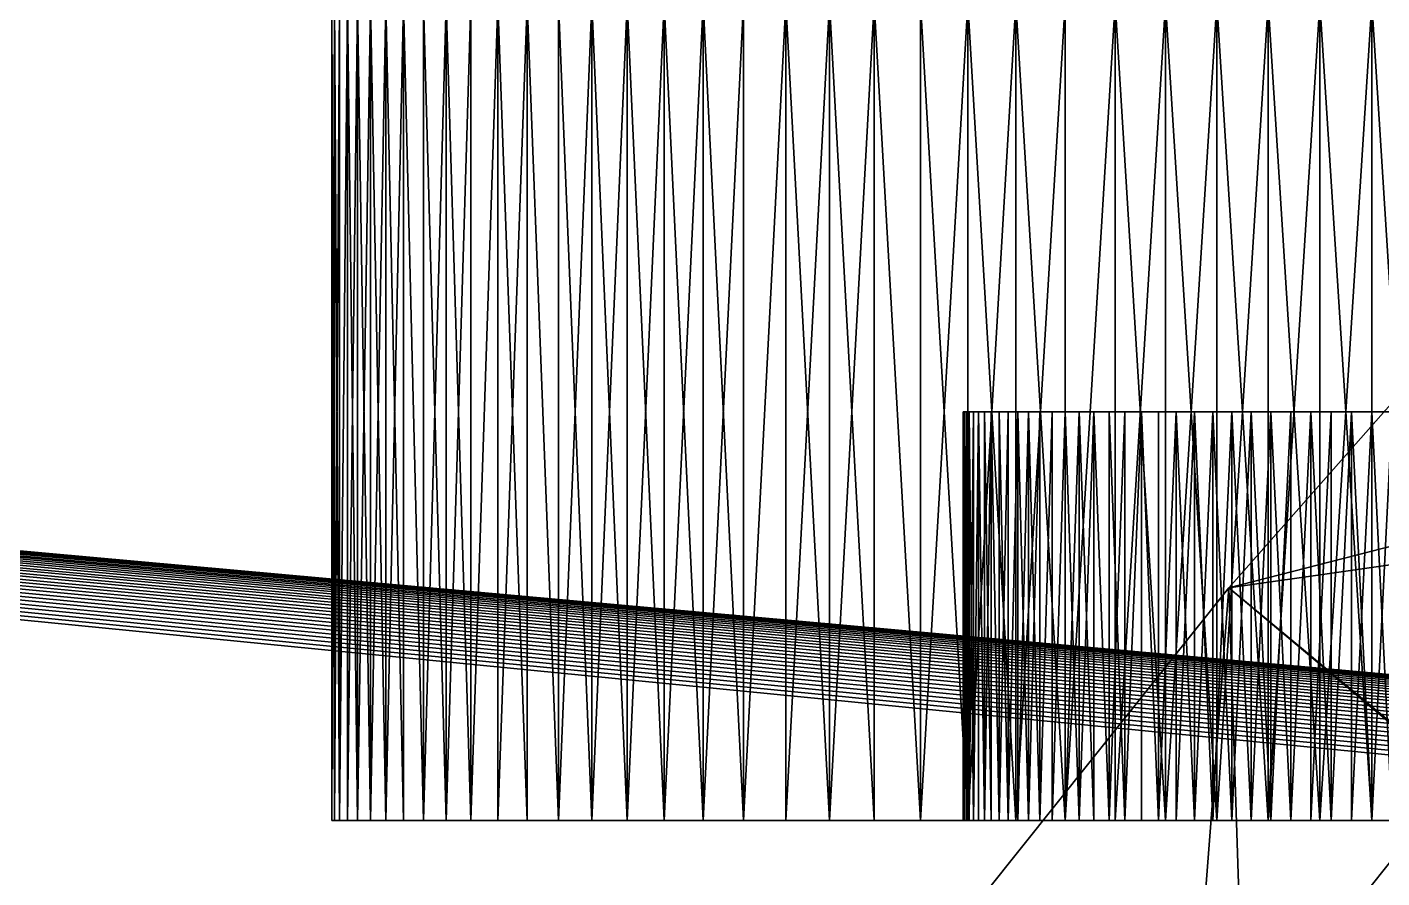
# Model space of a CAD drawing. Header units: millimetres. Extents: x 0 to 520, y -2 to 382.
# Drawn here: x 42.38 to 46.027, y 356.646 to 358.936 of the extents above; entities that cross this region are included whole.
import ezdxf

# ---------------------------------------------------------------- set-up
doc = ezdxf.new("R2010")
doc.units = ezdxf.units.MM

msp = doc.modelspace()

# ---------------------------------------------------------------- linework, layer by layer
at = {"layer": 'BRASS', "color": 52}
for points in [[(509.2, 369.2, 103), (10.8, 369.2, 103), (10.8, 10.8, 103)], [(509.2, 369.2, 103), (10.8, 10.8, 103), (509.2, 10.8, 103)], [(20.5, 359.5, 86), (183.401, 343.4071, 86), (38.3153, 310.9963, 86)], [(20.5, 359.5, 86), (183.4233, 343.4863, 86), (183.401, 343.4071, 86)], [(20.5, 359.5, 86), (183.4495, 343.5643, 86), (183.4233, 343.4863, 86)], [(20.5, 359.5, 86), (183.4796, 343.6409, 86), (183.4495, 343.5643, 86)], [(20.5, 359.5, 86), (183.5134, 343.7159, 86), (183.4796, 343.6409, 86)], [(20.5, 359.5, 86), (183.5509, 343.7891, 86), (183.5134, 343.7159, 86)], [(20.5, 359.5, 86), (183.5921, 343.8604, 86), (183.5509, 343.7891, 86)], [(20.5, 359.5, 86), (183.6367, 343.9295, 86), (183.5921, 343.8604, 86)], [(20.5, 359.5, 86), (183.6847, 343.9963, 86), (183.6367, 343.9295, 86)], [(20.5, 359.5, 86), (183.736, 344.0606, 86), (183.6847, 343.9963, 86)], [(20.5, 359.5, 86), (183.7905, 344.1223, 86), (183.736, 344.0606, 86)], [(20.5, 359.5, 86), (183.8479, 344.1812, 86), (183.7905, 344.1223, 86)], [(20.5, 359.5, 86), (183.9082, 344.2371, 86), (183.8479, 344.1812, 86)], [(20.5, 359.5, 86), (183.9712, 344.29, 86), (183.9082, 344.2371, 86)], [(20.5, 359.5, 86), (184.0368, 344.3397, 86), (183.9712, 344.29, 86)], [(20.5, 359.5, 86), (184.1048, 344.386, 86), (184.0368, 344.3397, 86)], [(20.5, 359.5, 86), (184.175, 344.4289, 86), (184.1048, 344.386, 86)], [(20.5, 359.5, 86), (184.2473, 344.4683, 86), (184.175, 344.4289, 86)], [(20.5, 359.5, 86), (184.3214, 344.504, 86), (184.2473, 344.4683, 86)], [(20.5, 359.5, 86), (184.3972, 344.5359, 86), (184.3214, 344.504, 86)], [(20.5, 359.5, 86), (184.4745, 344.5641, 86), (184.3972, 344.5359, 86)], [(20.5, 359.5, 86), (184.5531, 344.5883, 86), (184.4745, 344.5641, 86)], [(20.5, 359.5, 86), (184.6328, 344.6086, 86), (184.5531, 344.5883, 86)], [(20.5, 359.5, 86), (499.5, 359.5, 86), (184.9589, 344.6495, 86)], [(20.5, 359.5, 86), (184.9589, 344.6495, 86), (184.8767, 344.6454, 86)], [(20.5, 359.5, 86), (184.8767, 344.6454, 86), (184.7948, 344.6372, 86)], [(20.5, 359.5, 86), (184.7948, 344.6372, 86), (184.7135, 344.6249, 86)], [(20.5, 359.5, 86), (184.7135, 344.6249, 86), (184.6328, 344.6086, 86)], [(45.6149, 357.4269), (46.4068, 358.3241), (46.4068, 358.3241, -3)], [(45.6149, 357.4269), (46.4068, 358.3241, -3), (45.6149, 357.4269, -3)], [(46.4068, 358.3241, -3), (46.9932, 357.78, -3), (45.6149, 357.4269, -3)], [(62.3873, 343.4964), (46.4068, 358.3241), (45.6149, 357.4269)], [(46.9932, 357.78, -4), (46.4068, 358.3241, -4), (45.6149, 357.4269, -4)], [(45.6149, 357.4269, -4), (46.4068, 358.3241, -4), (46.4068, 358.3241, -12)], [(45.6149, 357.4269, -4), (46.4068, 358.3241, -12), (45.6149, 357.4269, -12)], [(47.1398, 357.644, -13), (45.6149, 357.4269, -12), (46.4068, 358.3241, -12)], [(45.6149, 357.4269, -3), (46.9932, 357.78, -3), (46.2278, 356.9127, -3)], [(46.9932, 357.78, -4), (45.6149, 357.4269, -4), (46.2278, 356.9127, -4)], [(45.666, 355.8875, -13), (45.6149, 357.4269, -12), (47.1398, 357.644, -13)], [(45.666, 355.8875, -13), (47.1398, 357.644, -13), (47.147, 356.1413, -14)], [(44.8688, 356.4913), (45.6149, 357.4269), (45.6149, 357.4269, -3)], [(44.8688, 356.4913), (45.6149, 357.4269, -3), (44.8688, 356.4913, -3)], [(44.8688, 356.4913, -3), (45.6149, 357.4269, -3), (45.5065, 356.0083, -3)], [(62.3147, 343.4141), (45.6149, 357.4269), (44.8688, 356.4913)], [(45.6149, 357.4269, -4), (44.8688, 356.4913, -4), (45.5065, 356.0083, -4)], [(45.6149, 357.4269, -4), (45.6149, 357.4269, -12), (44.8688, 356.4913, -12)], [(44.8688, 356.4913, -4), (45.6149, 357.4269, -4), (44.8688, 356.4913, -12)], [(45.666, 355.8875, -13), (44.8688, 356.4913, -12), (45.6149, 357.4269, -12)], [(45.6149, 357.4269, -3), (46.2278, 356.9127, -3), (45.5065, 356.0083, -3)], [(46.2278, 356.9127, -4), (45.6149, 357.4269, -4), (45.5065, 356.0083, -4)], [(62.3873, 343.4964), (45.6149, 357.4269), (62.3147, 343.4141)], [(45.5065, 356.0083, -3), (46.2278, 356.9127, -3), (46.2278, 356.9127, -4)], [(45.5065, 356.0083, -3), (46.2278, 356.9127, -4), (45.5065, 356.0083, -4)]]:
    msp.add_3dface(points, dxfattribs=at)
at = {"layer": 'STEEL', "color": 8}
for points in [[(43.2009, 356.8, 45.0698), (43.2078, 359, 45.2092), (43.2009, 359, 45.0698)], [(43.2009, 356.8, 45.0698), (43.2078, 356.8, 45.2092), (43.2078, 359, 45.2092)], [(43.2009, 356.8, 44.9302), (43.2009, 359, 45.0698), (43.2009, 359, 44.9302)], [(43.2009, 356.8, 44.9302), (43.2009, 356.8, 45.0698), (43.2009, 359, 45.0698)], [(43.2078, 356.8, 44.7908), (43.2009, 359, 44.9302), (43.2078, 359, 44.7908)], [(43.2078, 356.8, 44.7908), (43.2009, 356.8, 44.9302), (43.2009, 359, 44.9302)], [(43.2078, 356.8, 45.2092), (43.2217, 359, 45.3482), (43.2078, 359, 45.2092)], [(43.2078, 356.8, 45.2092), (43.2217, 356.8, 45.3482), (43.2217, 359, 45.3482)], [(43.2217, 356.8, 44.6518), (43.2078, 359, 44.7908), (43.2217, 359, 44.6518)], [(43.2217, 356.8, 44.6518), (43.2078, 356.8, 44.7908), (43.2078, 359, 44.7908)], [(43.2217, 356.8, 45.3482), (43.2425, 359, 45.4862), (43.2217, 359, 45.3482)], [(43.2217, 356.8, 45.3482), (43.2425, 356.8, 45.4862), (43.2425, 359, 45.4862)], [(43.2217, 356.8, 44.6518), (43.2217, 359, 44.6518), (43.2425, 359, 44.5138)], [(43.2425, 356.8, 44.5138), (43.2217, 356.8, 44.6518), (43.2425, 359, 44.5138)], [(43.2425, 356.8, 45.4862), (43.2702, 359, 45.6231), (43.2425, 359, 45.4862)], [(43.2425, 356.8, 45.4862), (43.2702, 356.8, 45.6231), (43.2702, 359, 45.6231)], [(43.2702, 356.8, 44.3769), (43.2425, 356.8, 44.5138), (43.2425, 359, 44.5138)], [(43.2702, 356.8, 44.3769), (43.2425, 359, 44.5138), (43.2702, 359, 44.3769)], [(43.3047, 356.8, 45.7584), (43.3047, 359, 45.7584), (43.2702, 359, 45.6231)], [(43.2702, 356.8, 45.6231), (43.3047, 356.8, 45.7584), (43.2702, 359, 45.6231)], [(43.2702, 356.8, 44.3769), (43.2702, 359, 44.3769), (43.3047, 359, 44.2416)], [(43.3047, 356.8, 44.2416), (43.2702, 356.8, 44.3769), (43.3047, 359, 44.2416)], [(43.3047, 356.8, 45.7584), (43.3458, 359, 45.8918), (43.3047, 359, 45.7584)], [(43.3047, 356.8, 45.7584), (43.3458, 356.8, 45.8918), (43.3458, 359, 45.8918)], [(43.3458, 356.8, 44.1082), (43.3047, 359, 44.2416), (43.3458, 359, 44.1082)], [(43.3458, 356.8, 44.1082), (43.3047, 356.8, 44.2416), (43.3047, 359, 44.2416)], [(43.3458, 356.8, 45.8918), (43.3936, 359, 46.023), (43.3458, 359, 45.8918)], [(43.3458, 356.8, 45.8918), (43.3936, 356.8, 46.023), (43.3936, 359, 46.023)], [(43.3936, 356.8, 43.977), (43.3458, 356.8, 44.1082), (43.3458, 359, 44.1082)], [(43.3936, 356.8, 43.977), (43.3458, 359, 44.1082), (43.3936, 359, 43.977)], [(43.4478, 356.8, 46.1516), (43.4478, 359, 46.1516), (43.3936, 359, 46.023)], [(43.3936, 356.8, 46.023), (43.4478, 356.8, 46.1516), (43.3936, 359, 46.023)], [(43.4478, 356.8, 43.8484), (43.3936, 356.8, 43.977), (43.3936, 359, 43.977)], [(43.4478, 356.8, 43.8484), (43.3936, 359, 43.977), (43.4478, 359, 43.8484)], [(43.4478, 356.8, 46.1516), (43.5084, 359, 46.2774), (43.4478, 359, 46.1516)], [(43.4478, 356.8, 46.1516), (43.5084, 356.8, 46.2774), (43.5084, 359, 46.2774)], [(43.5084, 356.8, 43.7226), (43.4478, 356.8, 43.8484), (43.4478, 359, 43.8484)], [(43.5084, 356.8, 43.7226), (43.4478, 359, 43.8484), (43.5084, 359, 43.7226)], [(43.5084, 356.8, 46.2774), (43.5751, 356.8, 46.4), (43.5751, 359, 46.4)], [(43.5084, 356.8, 46.2774), (43.5751, 359, 46.4), (43.5084, 359, 46.2774)], [(43.5751, 356.8, 43.6), (43.5084, 356.8, 43.7226), (43.5084, 359, 43.7226)], [(43.5751, 356.8, 43.6), (43.5084, 359, 43.7226), (43.5751, 359, 43.6)], [(43.5751, 356.8, 46.4), (43.6479, 356.8, 46.5191), (43.6479, 359, 46.5191)], [(43.5751, 356.8, 46.4), (43.6479, 359, 46.5191), (43.5751, 359, 46.4)], [(43.5751, 356.8, 43.6), (43.5751, 359, 43.6), (43.6479, 359, 43.4809)], [(43.6479, 356.8, 43.4809), (43.5751, 356.8, 43.6), (43.6479, 359, 43.4809)], [(43.6479, 356.8, 46.5191), (43.7266, 356.8, 46.6345), (43.7266, 359, 46.6345)], [(43.6479, 356.8, 46.5191), (43.7266, 359, 46.6345), (43.6479, 359, 46.5191)], [(43.7266, 356.8, 43.3655), (43.6479, 356.8, 43.4809), (43.6479, 359, 43.4809)], [(43.7266, 356.8, 43.3655), (43.6479, 359, 43.4809), (43.7266, 359, 43.3655)], [(43.8109, 356.8, 46.7458), (43.8109, 359, 46.7458), (43.7266, 359, 46.6345)], [(43.7266, 356.8, 46.6345), (43.8109, 356.8, 46.7458), (43.7266, 359, 46.6345)], [(43.8109, 356.8, 43.2542), (43.7266, 356.8, 43.3655), (43.7266, 359, 43.3655)], [(43.8109, 356.8, 43.2542), (43.7266, 359, 43.3655), (43.8109, 359, 43.2542)], [(43.8109, 356.8, 46.7458), (43.9006, 356.8, 46.8527), (43.9006, 359, 46.8527)], [(43.8109, 356.8, 46.7458), (43.9006, 359, 46.8527), (43.8109, 359, 46.7458)], [(43.9006, 356.8, 43.1473), (43.8109, 356.8, 43.2542), (43.8109, 359, 43.2542)], [(43.9006, 356.8, 43.1473), (43.8109, 359, 43.2542), (43.9006, 359, 43.1473)], [(43.9006, 356.8, 46.8527), (43.9956, 356.8, 46.9551), (43.9956, 359, 46.9551)], [(43.9006, 356.8, 46.8527), (43.9956, 359, 46.9551), (43.9006, 359, 46.8527)], [(43.9956, 356.8, 43.0449), (43.9006, 356.8, 43.1473), (43.9006, 359, 43.1473)], [(43.9956, 356.8, 43.0449), (43.9006, 359, 43.1473), (43.9956, 359, 43.0449)], [(43.9956, 356.8, 46.9551), (44.0955, 356.8, 47.0525), (44.0955, 359, 47.0525)], [(43.9956, 356.8, 46.9551), (44.0955, 359, 47.0525), (43.9956, 359, 46.9551)], [(44.0955, 356.8, 42.9475), (43.9956, 356.8, 43.0449), (43.9956, 359, 43.0449)], [(44.0955, 356.8, 42.9475), (43.9956, 359, 43.0449), (44.0955, 359, 42.9475)], [(44.2002, 356.8, 47.1449), (44.2002, 359, 47.1449), (44.0955, 359, 47.0525)], [(44.0955, 356.8, 47.0525), (44.2002, 356.8, 47.1449), (44.0955, 359, 47.0525)], [(44.0955, 356.8, 42.9475), (44.0955, 359, 42.9475), (44.2002, 359, 42.8551)], [(44.2002, 356.8, 42.8551), (44.0955, 356.8, 42.9475), (44.2002, 359, 42.8551)], [(44.2002, 356.8, 47.1449), (44.3093, 356.8, 47.232), (44.3093, 359, 47.232)], [(44.2002, 356.8, 47.1449), (44.3093, 359, 47.232), (44.2002, 359, 47.1449)], [(44.3093, 356.8, 42.768), (44.2002, 356.8, 42.8551), (44.2002, 359, 42.8551)], [(44.3093, 356.8, 42.768), (44.2002, 359, 42.8551), (44.3093, 359, 42.768)], [(44.3093, 356.8, 47.232), (44.4227, 356.8, 47.3135), (44.4227, 359, 47.3135)], [(44.3093, 356.8, 47.232), (44.4227, 359, 47.3135), (44.3093, 359, 47.232)], [(44.3093, 356.8, 42.768), (44.3093, 359, 42.768), (44.4227, 359, 42.6865)], [(44.4227, 356.8, 42.6865), (44.3093, 356.8, 42.768), (44.4227, 359, 42.6865)], [(44.4227, 356.8, 47.3135), (44.54, 356.8, 47.3892), (44.54, 359, 47.3892)], [(44.4227, 356.8, 47.3135), (44.54, 359, 47.3892), (44.4227, 359, 47.3135)], [(44.54, 356.8, 42.6108), (44.4227, 356.8, 42.6865), (44.4227, 359, 42.6865)], [(44.54, 356.8, 42.6108), (44.4227, 359, 42.6865), (44.54, 359, 42.6108)], [(44.54, 356.8, 47.3892), (44.6609, 356.8, 47.459), (44.6609, 359, 47.459)], [(44.54, 356.8, 47.3892), (44.6609, 359, 47.459), (44.54, 359, 47.3892)], [(44.6609, 356.8, 42.541), (44.54, 356.8, 42.6108), (44.54, 359, 42.6108)], [(44.6609, 356.8, 42.541), (44.54, 359, 42.6108), (44.6609, 359, 42.541)], [(44.7851, 356.8, 47.5227), (44.7851, 359, 47.5227), (44.6609, 359, 47.459)], [(44.6609, 356.8, 47.459), (44.7851, 356.8, 47.5227), (44.6609, 359, 47.459)], [(44.7851, 356.8, 42.4773), (44.6609, 356.8, 42.541), (44.6609, 359, 42.541)], [(44.7851, 356.8, 42.4773), (44.6609, 359, 42.541), (44.7851, 359, 42.4773)], [(44.7851, 356.8, 47.5227), (44.9124, 359, 47.5801), (44.7851, 359, 47.5227)], [(44.7851, 356.8, 47.5227), (44.9124, 356.8, 47.5801), (44.9124, 359, 47.5801)], [(44.9124, 356.8, 42.4199), (44.7851, 356.8, 42.4773), (44.7851, 359, 42.4773)], [(44.9124, 356.8, 42.4199), (44.7851, 359, 42.4773), (44.9124, 359, 42.4199)], [(44.9124, 356.8, 47.5801), (45.0423, 359, 47.6311), (44.9124, 359, 47.5801)], [(44.9124, 356.8, 47.5801), (45.0423, 356.8, 47.6311), (45.0423, 359, 47.6311)], [(45.0423, 356.8, 42.3689), (44.9124, 356.8, 42.4199), (44.9124, 359, 42.4199)], [(45.0423, 356.8, 42.3689), (44.9124, 359, 42.4199), (45.0423, 359, 42.3689)], [(45.0423, 356.8, 47.6311), (45.1747, 359, 47.6756), (45.0423, 359, 47.6311)], [(45.0423, 356.8, 47.6311), (45.1747, 356.8, 47.6756), (45.1747, 359, 47.6756)], [(45.1747, 356.8, 42.3244), (45.0423, 356.8, 42.3689), (45.0423, 359, 42.3689)], [(45.1747, 356.8, 42.3244), (45.0423, 359, 42.3689), (45.1747, 359, 42.3244)], [(45.1747, 356.8, 47.6756), (45.3091, 359, 47.7134), (45.1747, 359, 47.6756)], [(45.1747, 356.8, 47.6756), (45.3091, 356.8, 47.7134), (45.3091, 359, 47.7134)], [(45.1747, 356.8, 42.3244), (45.1747, 359, 42.3244), (45.3091, 359, 42.2866)], [(45.3091, 356.8, 42.2866), (45.1747, 356.8, 42.3244), (45.3091, 359, 42.2866)], [(45.3091, 356.8, 47.7134), (45.4452, 359, 47.7445), (45.3091, 359, 47.7134)], [(45.3091, 356.8, 47.7134), (45.4452, 356.8, 47.7445), (45.4452, 359, 47.7445)], [(45.4452, 356.8, 42.2555), (45.3091, 359, 42.2866), (45.4452, 359, 42.2555)], [(45.4452, 356.8, 42.2555), (45.3091, 356.8, 42.2866), (45.3091, 359, 42.2866)], [(45.4452, 356.8, 47.7445), (45.5827, 359, 47.7687), (45.4452, 359, 47.7445)], [(45.4452, 356.8, 47.7445), (45.5827, 356.8, 47.7687), (45.5827, 359, 47.7687)], [(45.5827, 356.8, 42.2313), (45.4452, 359, 42.2555), (45.5827, 359, 42.2313)], [(45.5827, 356.8, 42.2313), (45.4452, 356.8, 42.2555), (45.4452, 359, 42.2555)], [(45.5827, 356.8, 47.7687), (45.7212, 359, 47.7861), (45.5827, 359, 47.7687)], [(45.5827, 356.8, 47.7687), (45.7212, 356.8, 47.7861), (45.7212, 359, 47.7861)], [(45.7212, 356.8, 42.2139), (45.5827, 359, 42.2313), (45.7212, 359, 42.2139)], [(45.7212, 356.8, 42.2139), (45.5827, 356.8, 42.2313), (45.5827, 359, 42.2313)], [(45.7212, 356.8, 47.7861), (45.8604, 359, 47.7965), (45.7212, 359, 47.7861)], [(45.7212, 356.8, 47.7861), (45.8604, 356.8, 47.7965), (45.8604, 359, 47.7965)], [(45.8604, 356.8, 42.2035), (45.7212, 356.8, 42.2139), (45.7212, 359, 42.2139)], [(45.8604, 356.8, 42.2035), (45.7212, 359, 42.2139), (45.8604, 359, 42.2035)], [(45.8604, 356.8, 47.7965), (46, 356.8, 47.8), (46, 359, 47.8)], [(45.8604, 356.8, 47.7965), (46, 359, 47.8), (45.8604, 359, 47.7965)], [(46, 356.8, 42.2), (45.8604, 356.8, 42.2035), (45.8604, 359, 42.2035)], [(46, 356.8, 42.2), (45.8604, 359, 42.2035), (46, 359, 42.2)], [(46.1396, 356.8, 42.2035), (46, 356.8, 42.2), (46, 359, 42.2)], [(46.1396, 356.8, 42.2035), (46, 359, 42.2), (46.1396, 359, 42.2035)], [(46.1396, 356.8, 47.7965), (46.1396, 359, 47.7965), (46, 359, 47.8)], [(46, 356.8, 47.8), (46.1396, 356.8, 47.7965), (46, 359, 47.8)], [(44.9031, 357.9, 45.0822), (44.9003, 356.8, 45.0274), (44.9003, 357.9, 45.0274)], [(44.9031, 356.8, 45.0822), (44.9003, 356.8, 45.0274), (44.9031, 357.9, 45.0822)], [(44.9003, 357.9, 45.0274), (44.9003, 356.8, 44.9726), (44.9003, 357.9, 44.9726)], [(44.9003, 356.8, 45.0274), (44.9003, 356.8, 44.9726), (44.9003, 357.9, 45.0274)], [(44.9003, 357.9, 44.9726), (44.9031, 356.8, 44.9178), (44.9031, 357.9, 44.9178)], [(44.9003, 356.8, 44.9726), (44.9031, 356.8, 44.9178), (44.9003, 357.9, 44.9726)], [(44.9003, 357.9, 44.9726), (44.9031, 357.9, 44.9178), (47.0027, 357.9, 44.5476)], [(44.9003, 357.9, 44.9726), (47.0027, 357.9, 44.5476), (47.0589, 357.9, 44.7021)], [(44.9003, 357.9, 44.9726), (47.0589, 357.9, 44.7021), (47.0724, 357.9, 44.7552)], [(44.9031, 357.9, 45.0822), (44.9003, 357.9, 44.9726), (47.0724, 357.9, 44.7552)], [(44.9031, 357.9, 45.0822), (44.9003, 357.9, 45.0274), (44.9003, 357.9, 44.9726)], [(44.9085, 357.9, 45.1368), (44.9031, 356.8, 45.0822), (44.9031, 357.9, 45.0822)], [(44.9085, 356.8, 45.1368), (44.9031, 356.8, 45.0822), (44.9085, 357.9, 45.1368)], [(44.9031, 357.9, 44.9178), (44.9031, 356.8, 44.9178), (44.9085, 357.9, 44.8632)], [(44.9031, 356.8, 44.9178), (44.9085, 356.8, 44.8632), (44.9085, 357.9, 44.8632)], [(44.9031, 357.9, 44.9178), (44.9085, 357.9, 44.8632), (44.9167, 357.9, 44.809)], [(44.9031, 357.9, 44.9178), (46.9789, 357.9, 44.4982), (47.0027, 357.9, 44.5476)], [(44.9031, 357.9, 44.9178), (44.9411, 357.9, 44.7021), (46.9789, 357.9, 44.4982)], [(44.9031, 357.9, 44.9178), (44.9167, 357.9, 44.809), (44.9411, 357.9, 44.7021)], [(44.9031, 357.9, 45.0822), (47.0724, 357.9, 44.7552), (47.0833, 357.9, 44.809)], [(44.9573, 357.9, 45.3503), (44.9085, 357.9, 45.1368), (44.9031, 357.9, 45.0822)], [(44.976, 357.9, 45.4019), (44.9031, 357.9, 45.0822), (47.0833, 357.9, 44.809)], [(44.976, 357.9, 45.4019), (44.9573, 357.9, 45.3503), (44.9031, 357.9, 45.0822)], [(44.9167, 357.9, 45.191), (44.9085, 356.8, 45.1368), (44.9085, 357.9, 45.1368)], [(44.9167, 356.8, 45.191), (44.9085, 356.8, 45.1368), (44.9167, 357.9, 45.191)], [(44.9085, 357.9, 44.8632), (44.9167, 356.8, 44.809), (44.9167, 357.9, 44.809)], [(44.9085, 356.8, 44.8632), (44.9167, 356.8, 44.809), (44.9085, 357.9, 44.8632)], [(44.9573, 357.9, 45.3503), (44.9167, 357.9, 45.191), (44.9085, 357.9, 45.1368)], [(44.9276, 357.9, 45.2448), (44.9167, 356.8, 45.191), (44.9167, 357.9, 45.191)], [(44.9276, 356.8, 45.2448), (44.9167, 356.8, 45.191), (44.9276, 357.9, 45.2448)], [(44.9167, 357.9, 44.809), (44.9276, 356.8, 44.7552), (44.9276, 357.9, 44.7552)], [(44.9167, 356.8, 44.809), (44.9276, 356.8, 44.7552), (44.9167, 357.9, 44.809)], [(44.9167, 357.9, 44.809), (44.9276, 357.9, 44.7552), (44.9411, 357.9, 44.7021)], [(44.9573, 357.9, 45.3503), (44.9276, 357.9, 45.2448), (44.9167, 357.9, 45.191)], [(44.9411, 357.9, 45.2979), (44.9276, 356.8, 45.2448), (44.9276, 357.9, 45.2448)], [(44.9411, 356.8, 45.2979), (44.9276, 356.8, 45.2448), (44.9411, 357.9, 45.2979)], [(44.9276, 357.9, 44.7552), (44.9276, 356.8, 44.7552), (44.9411, 357.9, 44.7021)], [(44.9276, 356.8, 44.7552), (44.9411, 356.8, 44.7021), (44.9411, 357.9, 44.7021)], [(44.9573, 357.9, 45.3503), (44.9411, 357.9, 45.2979), (44.9276, 357.9, 45.2448)], [(44.9573, 357.9, 45.3503), (44.9573, 356.8, 45.3503), (44.9411, 357.9, 45.2979)], [(44.9573, 356.8, 45.3503), (44.9411, 356.8, 45.2979), (44.9411, 357.9, 45.2979)], [(44.9411, 356.8, 44.7021), (44.9573, 356.8, 44.6497), (44.9411, 357.9, 44.7021)], [(44.9411, 357.9, 44.7021), (44.9573, 356.8, 44.6497), (44.9573, 357.9, 44.6497)], [(44.9411, 357.9, 44.7021), (44.9573, 357.9, 44.6497), (44.976, 357.9, 44.5981)], [(44.9411, 357.9, 44.7021), (44.976, 357.9, 44.5981), (46.8931, 357.9, 44.3579)], [(44.9411, 357.9, 44.7021), (46.8931, 357.9, 44.3579), (46.924, 357.9, 44.4032)], [(44.9411, 357.9, 44.7021), (46.924, 357.9, 44.4032), (46.9526, 357.9, 44.45)], [(44.9411, 357.9, 44.7021), (46.9526, 357.9, 44.45), (46.9789, 357.9, 44.4982)], [(44.976, 357.9, 45.4019), (44.976, 356.8, 45.4019), (44.9573, 357.9, 45.3503)], [(44.976, 356.8, 45.4019), (44.9573, 356.8, 45.3503), (44.9573, 357.9, 45.3503)], [(44.9573, 357.9, 44.6497), (44.9573, 356.8, 44.6497), (44.976, 357.9, 44.5981)], [(44.9573, 356.8, 44.6497), (44.976, 356.8, 44.5981), (44.976, 357.9, 44.5981)], [(44.9973, 357.9, 45.4524), (44.9973, 356.8, 45.4524), (44.976, 357.9, 45.4019)], [(44.9973, 356.8, 45.4524), (44.976, 356.8, 45.4019), (44.976, 357.9, 45.4019)], [(44.976, 356.8, 44.5981), (44.9973, 356.8, 44.5476), (44.976, 357.9, 44.5981)], [(44.976, 357.9, 44.5981), (44.9973, 356.8, 44.5476), (44.9973, 357.9, 44.5476)], [(44.976, 357.9, 44.5981), (46.7875, 357.9, 44.2319), (46.86, 357.9, 44.3142)], [(44.976, 357.9, 44.5981), (44.9973, 357.9, 44.5476), (45.0211, 357.9, 44.4982)], [(44.976, 357.9, 44.5981), (45.1069, 357.9, 44.3579), (46.7875, 357.9, 44.2319)], [(44.976, 357.9, 44.5981), (45.0211, 357.9, 44.4982), (45.1069, 357.9, 44.3579)], [(44.976, 357.9, 44.5981), (46.86, 357.9, 44.3142), (46.8931, 357.9, 44.3579)], [(44.976, 357.9, 45.4019), (47.0997, 357.9, 45.0274), (47.0915, 357.9, 45.1368)], [(44.976, 357.9, 45.4019), (47.0833, 357.9, 44.809), (47.0969, 357.9, 44.9178)], [(44.976, 357.9, 45.4019), (47.0969, 357.9, 44.9178), (47.0997, 357.9, 45.0274)], [(45.076, 357.9, 45.5968), (44.9973, 357.9, 45.4524), (44.976, 357.9, 45.4019)], [(45.1069, 357.9, 45.6421), (44.976, 357.9, 45.4019), (47.0915, 357.9, 45.1368)], [(45.1069, 357.9, 45.6421), (45.076, 357.9, 45.5968), (44.976, 357.9, 45.4019)], [(45.0211, 357.9, 45.5018), (44.9973, 356.8, 45.4524), (44.9973, 357.9, 45.4524)], [(45.0211, 356.8, 45.5018), (44.9973, 356.8, 45.4524), (45.0211, 357.9, 45.5018)], [(44.9973, 356.8, 44.5476), (45.0211, 356.8, 44.4982), (44.9973, 357.9, 44.5476)], [(44.9973, 357.9, 44.5476), (45.0211, 356.8, 44.4982), (45.0211, 357.9, 44.4982)], [(45.076, 357.9, 45.5968), (45.0211, 357.9, 45.5018), (44.9973, 357.9, 45.4524)], [(45.0474, 356.8, 45.55), (45.0211, 356.8, 45.5018), (45.0474, 357.9, 45.55)], [(45.0474, 357.9, 45.55), (45.0211, 356.8, 45.5018), (45.0211, 357.9, 45.5018)], [(45.0211, 357.9, 44.4982), (45.0211, 356.8, 44.4982), (45.0474, 357.9, 44.45)], [(45.0211, 356.8, 44.4982), (45.0474, 356.8, 44.45), (45.0474, 357.9, 44.45)], [(45.0211, 357.9, 44.4982), (45.0474, 357.9, 44.45), (45.076, 357.9, 44.4032)], [(45.0211, 357.9, 44.4982), (45.076, 357.9, 44.4032), (45.1069, 357.9, 44.3579)], [(45.076, 357.9, 45.5968), (45.0474, 357.9, 45.55), (45.0211, 357.9, 45.5018)], [(45.076, 356.8, 45.5968), (45.0474, 356.8, 45.55), (45.076, 357.9, 45.5968)], [(45.076, 357.9, 45.5968), (45.0474, 356.8, 45.55), (45.0474, 357.9, 45.55)], [(45.0474, 356.8, 44.45), (45.076, 356.8, 44.4032), (45.0474, 357.9, 44.45)], [(45.0474, 357.9, 44.45), (45.076, 356.8, 44.4032), (45.076, 357.9, 44.4032)], [(45.1069, 356.8, 45.6421), (45.076, 356.8, 45.5968), (45.1069, 357.9, 45.6421)], [(45.1069, 357.9, 45.6421), (45.076, 356.8, 45.5968), (45.076, 357.9, 45.5968)], [(45.076, 356.8, 44.4032), (45.1069, 356.8, 44.3579), (45.076, 357.9, 44.4032)], [(45.076, 357.9, 44.4032), (45.1069, 356.8, 44.3579), (45.1069, 357.9, 44.3579)], [(45.14, 356.8, 45.6858), (45.1069, 356.8, 45.6421), (45.14, 357.9, 45.6858)], [(45.14, 357.9, 45.6858), (45.1069, 356.8, 45.6421), (45.1069, 357.9, 45.6421)], [(45.1069, 357.9, 44.3579), (45.1069, 356.8, 44.3579), (45.14, 357.9, 44.3142)], [(45.1069, 356.8, 44.3579), (45.14, 356.8, 44.3142), (45.14, 357.9, 44.3142)], [(45.1069, 357.9, 44.3579), (46.5736, 357.9, 44.0614), (46.6642, 357.9, 44.1232)], [(45.1069, 357.9, 44.3579), (45.14, 357.9, 44.3142), (45.1752, 357.9, 44.2721)], [(45.1069, 357.9, 44.3579), (45.1752, 357.9, 44.2721), (46.3762, 357.9, 43.9663)], [(45.1069, 357.9, 44.3579), (46.3762, 357.9, 43.9663), (46.4273, 357.9, 43.9864)], [(45.1069, 357.9, 44.3579), (46.4273, 357.9, 43.9864), (46.4773, 357.9, 44.0089)], [(45.1069, 357.9, 44.3579), (46.4773, 357.9, 44.0089), (46.5261, 357.9, 44.034)], [(45.1069, 357.9, 44.3579), (46.5261, 357.9, 44.034), (46.5736, 357.9, 44.0614)], [(45.1069, 357.9, 44.3579), (46.6642, 357.9, 44.1232), (46.7071, 357.9, 44.1574)], [(45.1069, 357.9, 44.3579), (46.7071, 357.9, 44.1574), (46.7482, 357.9, 44.1936)], [(45.1069, 357.9, 44.3579), (46.7482, 357.9, 44.1936), (46.7875, 357.9, 44.2319)], [(45.1069, 357.9, 45.6421), (47.0915, 357.9, 45.1368), (47.0589, 357.9, 45.2979)], [(45.1752, 357.9, 45.7279), (45.14, 357.9, 45.6858), (45.1069, 357.9, 45.6421)], [(45.1752, 357.9, 45.7279), (45.1069, 357.9, 45.6421), (47.0589, 357.9, 45.2979)], [(45.1752, 356.8, 45.7279), (45.14, 356.8, 45.6858), (45.1752, 357.9, 45.7279)], [(45.1752, 357.9, 45.7279), (45.14, 356.8, 45.6858), (45.14, 357.9, 45.6858)], [(45.14, 357.9, 44.3142), (45.14, 356.8, 44.3142), (45.1752, 357.9, 44.2721)], [(45.14, 356.8, 44.3142), (45.1752, 356.8, 44.2721), (45.1752, 357.9, 44.2721)], [(45.2125, 356.8, 45.7681), (45.1752, 356.8, 45.7279), (45.2125, 357.9, 45.7681)], [(45.2125, 357.9, 45.7681), (45.1752, 356.8, 45.7279), (45.1752, 357.9, 45.7279)], [(45.1752, 356.8, 44.2721), (45.2125, 356.8, 44.2319), (45.1752, 357.9, 44.2721)], [(45.1752, 357.9, 44.2721), (45.2125, 356.8, 44.2319), (45.2125, 357.9, 44.2319)], [(45.1752, 357.9, 44.2721), (45.2518, 357.9, 44.1936), (45.7286, 357.9, 43.934)], [(45.1752, 357.9, 44.2721), (45.2125, 357.9, 44.2319), (45.2518, 357.9, 44.1936)], [(45.1752, 357.9, 44.2721), (45.7286, 357.9, 43.934), (45.782, 357.9, 43.9218)], [(45.1752, 357.9, 44.2721), (45.782, 357.9, 43.9218), (45.8361, 357.9, 43.9123)], [(45.1752, 357.9, 44.2721), (45.8361, 357.9, 43.9123), (45.8905, 357.9, 43.9055)], [(45.1752, 357.9, 44.2721), (45.8905, 357.9, 43.9055), (45.9452, 357.9, 43.9014)], [(45.1752, 357.9, 44.2721), (45.9452, 357.9, 43.9014), (46, 357.9, 43.9)], [(45.1752, 357.9, 44.2721), (46, 357.9, 43.9), (46.0548, 357.9, 43.9014)], [(45.1752, 357.9, 44.2721), (46.0548, 357.9, 43.9014), (46.1095, 357.9, 43.9055)], [(45.1752, 357.9, 44.2721), (46.1095, 357.9, 43.9055), (46.1639, 357.9, 43.9123)], [(45.1752, 357.9, 44.2721), (46.1639, 357.9, 43.9123), (46.218, 357.9, 43.9218)], [(45.1752, 357.9, 44.2721), (46.218, 357.9, 43.9218), (46.2714, 357.9, 43.934)], [(45.1752, 357.9, 44.2721), (46.2714, 357.9, 43.934), (46.3242, 357.9, 43.9489)], [(45.1752, 357.9, 44.2721), (46.3242, 357.9, 43.9489), (46.3762, 357.9, 43.9663)], [(45.1752, 357.9, 45.7279), (47.0589, 357.9, 45.2979), (46.9789, 357.9, 45.5018)], [(45.2125, 357.9, 45.7681), (45.1752, 357.9, 45.7279), (46.9789, 357.9, 45.5018)], [(45.2518, 356.8, 45.8064), (45.2125, 356.8, 45.7681), (45.2518, 357.9, 45.8064)], [(45.2518, 357.9, 45.8064), (45.2125, 356.8, 45.7681), (45.2125, 357.9, 45.7681)], [(45.2125, 356.8, 44.2319), (45.2518, 356.8, 44.1936), (45.2125, 357.9, 44.2319)], [(45.2125, 357.9, 44.2319), (45.2518, 356.8, 44.1936), (45.2518, 357.9, 44.1936)], [(45.2125, 357.9, 45.7681), (46.9789, 357.9, 45.5018), (46.9526, 357.9, 45.55)], [(45.2125, 357.9, 45.7681), (45.5727, 357.9, 46.0136), (45.4264, 357.9, 45.9386)], [(45.2125, 357.9, 45.7681), (46.9526, 357.9, 45.55), (46.924, 357.9, 45.5968)], [(45.2125, 357.9, 45.7681), (46.7482, 357.9, 45.8064), (46.0548, 357.9, 46.0986)], [(45.2125, 357.9, 45.7681), (46.7875, 357.9, 45.7681), (46.7482, 357.9, 45.8064)], [(45.2125, 357.9, 45.7681), (45.4264, 357.9, 45.9386), (45.3803, 357.9, 45.9089)], [(45.2125, 357.9, 45.7681), (46.924, 357.9, 45.5968), (46.86, 357.9, 45.6858)], [(45.2125, 357.9, 45.7681), (46.86, 357.9, 45.6858), (46.7875, 357.9, 45.7681)], [(45.2125, 357.9, 45.7681), (46.0548, 357.9, 46.0986), (45.5727, 357.9, 46.0136)], [(45.2125, 357.9, 45.7681), (45.3803, 357.9, 45.9089), (45.2518, 357.9, 45.8064)], [(45.2929, 357.9, 45.8426), (45.2929, 356.8, 45.8426), (45.2518, 357.9, 45.8064)], [(45.2929, 356.8, 45.8426), (45.2518, 356.8, 45.8064), (45.2518, 357.9, 45.8064)], [(45.2518, 356.8, 44.1936), (45.2929, 356.8, 44.1574), (45.2518, 357.9, 44.1936)], [(45.2518, 357.9, 44.1936), (45.2929, 356.8, 44.1574), (45.2929, 357.9, 44.1574)], [(45.2518, 357.9, 44.1936), (45.3358, 357.9, 44.1232), (45.5227, 357.9, 44.0089)], [(45.2518, 357.9, 44.1936), (45.2929, 357.9, 44.1574), (45.3358, 357.9, 44.1232)], [(45.2518, 357.9, 44.1936), (45.6238, 357.9, 43.9663), (45.6758, 357.9, 43.9489)], [(45.2518, 357.9, 44.1936), (45.6758, 357.9, 43.9489), (45.7286, 357.9, 43.934)], [(45.2518, 357.9, 44.1936), (45.5227, 357.9, 44.0089), (45.6238, 357.9, 43.9663)], [(45.2518, 357.9, 45.8064), (45.3803, 357.9, 45.9089), (45.2929, 357.9, 45.8426)], [(45.3358, 356.8, 45.8768), (45.2929, 356.8, 45.8426), (45.3358, 357.9, 45.8768)], [(45.3358, 357.9, 45.8768), (45.2929, 356.8, 45.8426), (45.2929, 357.9, 45.8426)], [(45.2929, 356.8, 44.1574), (45.3358, 356.8, 44.1232), (45.2929, 357.9, 44.1574)], [(45.2929, 357.9, 44.1574), (45.3358, 356.8, 44.1232), (45.3358, 357.9, 44.1232)], [(45.2929, 357.9, 45.8426), (45.3803, 357.9, 45.9089), (45.3358, 357.9, 45.8768)], [(45.3803, 356.8, 45.9089), (45.3358, 356.8, 45.8768), (45.3803, 357.9, 45.9089)], [(45.3803, 357.9, 45.9089), (45.3358, 356.8, 45.8768), (45.3358, 357.9, 45.8768)], [(45.3358, 357.9, 44.1232), (45.3358, 356.8, 44.1232), (45.3803, 357.9, 44.0911)], [(45.3358, 356.8, 44.1232), (45.3803, 356.8, 44.0911), (45.3803, 357.9, 44.0911)], [(45.3358, 357.9, 44.1232), (45.3803, 357.9, 44.0911), (45.5227, 357.9, 44.0089)], [(45.4264, 357.9, 45.9386), (45.4264, 356.8, 45.9386), (45.3803, 357.9, 45.9089)], [(45.4264, 356.8, 45.9386), (45.3803, 356.8, 45.9089), (45.3803, 357.9, 45.9089)], [(45.3803, 356.8, 44.0911), (45.4264, 356.8, 44.0614), (45.3803, 357.9, 44.0911)], [(45.3803, 357.9, 44.0911), (45.4264, 356.8, 44.0614), (45.4264, 357.9, 44.0614)], [(45.3803, 357.9, 44.0911), (45.4264, 357.9, 44.0614), (45.5227, 357.9, 44.0089)], [(45.4739, 356.8, 45.966), (45.4264, 356.8, 45.9386), (45.4739, 357.9, 45.966)], [(45.4739, 357.9, 45.966), (45.4264, 356.8, 45.9386), (45.4264, 357.9, 45.9386)], [(45.4264, 357.9, 44.0614), (45.4264, 356.8, 44.0614), (45.4739, 357.9, 44.034)], [(45.4264, 356.8, 44.0614), (45.4739, 356.8, 44.034), (45.4739, 357.9, 44.034)], [(45.4264, 357.9, 44.0614), (45.4739, 357.9, 44.034), (45.5227, 357.9, 44.0089)], [(45.4264, 357.9, 45.9386), (45.5727, 357.9, 46.0136), (45.5227, 357.9, 45.9911)], [(45.4264, 357.9, 45.9386), (45.5227, 357.9, 45.9911), (45.4739, 357.9, 45.966)], [(45.5227, 357.9, 45.9911), (45.5227, 356.8, 45.9911), (45.4739, 357.9, 45.966)], [(45.5227, 356.8, 45.9911), (45.4739, 356.8, 45.966), (45.4739, 357.9, 45.966)], [(45.4739, 357.9, 44.034), (45.4739, 356.8, 44.034), (45.5227, 357.9, 44.0089)], [(45.4739, 356.8, 44.034), (45.5227, 356.8, 44.0089), (45.5227, 357.9, 44.0089)], [(45.5727, 357.9, 46.0136), (45.5227, 356.8, 45.9911), (45.5227, 357.9, 45.9911)], [(45.5727, 356.8, 46.0136), (45.5227, 356.8, 45.9911), (45.5727, 357.9, 46.0136)], [(45.5227, 356.8, 44.0089), (45.5727, 356.8, 43.9864), (45.5227, 357.9, 44.0089)], [(45.5227, 357.9, 44.0089), (45.5727, 356.8, 43.9864), (45.5727, 357.9, 43.9864)], [(45.5227, 357.9, 44.0089), (45.5727, 357.9, 43.9864), (45.6238, 357.9, 43.9663)], [(45.6238, 357.9, 46.0337), (45.5727, 356.8, 46.0136), (45.5727, 357.9, 46.0136)], [(45.6238, 356.8, 46.0337), (45.5727, 356.8, 46.0136), (45.6238, 357.9, 46.0337)], [(45.5727, 356.8, 43.9864), (45.6238, 356.8, 43.9663), (45.5727, 357.9, 43.9864)], [(45.5727, 357.9, 43.9864), (45.6238, 356.8, 43.9663), (45.6238, 357.9, 43.9663)], [(45.5727, 357.9, 46.0136), (45.6758, 357.9, 46.0511), (45.6238, 357.9, 46.0337)], [(45.5727, 357.9, 46.0136), (46.0548, 357.9, 46.0986), (45.6758, 357.9, 46.0511)], [(45.6758, 357.9, 46.0511), (45.6238, 356.8, 46.0337), (45.6238, 357.9, 46.0337)], [(45.6758, 356.8, 46.0511), (45.6238, 356.8, 46.0337), (45.6758, 357.9, 46.0511)], [(45.6238, 356.8, 43.9663), (45.6758, 356.8, 43.9489), (45.6238, 357.9, 43.9663)], [(45.6238, 357.9, 43.9663), (45.6758, 356.8, 43.9489), (45.6758, 357.9, 43.9489)], [(45.7286, 357.9, 46.066), (45.6758, 356.8, 46.0511), (45.6758, 357.9, 46.0511)], [(45.7286, 356.8, 46.066), (45.6758, 356.8, 46.0511), (45.7286, 357.9, 46.066)], [(45.6758, 357.9, 43.9489), (45.7286, 356.8, 43.934), (45.7286, 357.9, 43.934)], [(45.6758, 356.8, 43.9489), (45.7286, 356.8, 43.934), (45.6758, 357.9, 43.9489)], [(45.6758, 357.9, 46.0511), (46.0548, 357.9, 46.0986), (45.8361, 357.9, 46.0877)], [(45.6758, 357.9, 46.0511), (45.8361, 357.9, 46.0877), (45.7286, 357.9, 46.066)], [(45.782, 357.9, 46.0782), (45.7286, 356.8, 46.066), (45.7286, 357.9, 46.066)], [(45.782, 356.8, 46.0782), (45.7286, 356.8, 46.066), (45.782, 357.9, 46.0782)], [(45.7286, 357.9, 43.934), (45.782, 356.8, 43.9218), (45.782, 357.9, 43.9218)], [(45.7286, 356.8, 43.934), (45.782, 356.8, 43.9218), (45.7286, 357.9, 43.934)], [(45.7286, 357.9, 46.066), (45.8361, 357.9, 46.0877), (45.782, 357.9, 46.0782)], [(45.8361, 357.9, 46.0877), (45.782, 356.8, 46.0782), (45.782, 357.9, 46.0782)], [(45.8361, 356.8, 46.0877), (45.782, 356.8, 46.0782), (45.8361, 357.9, 46.0877)], [(45.782, 357.9, 43.9218), (45.782, 356.8, 43.9218), (45.8361, 357.9, 43.9123)], [(45.782, 356.8, 43.9218), (45.8361, 356.8, 43.9123), (45.8361, 357.9, 43.9123)], [(45.8905, 357.9, 46.0945), (45.8361, 356.8, 46.0877), (45.8361, 357.9, 46.0877)], [(45.8905, 356.8, 46.0945), (45.8361, 356.8, 46.0877), (45.8905, 357.9, 46.0945)], [(45.8361, 357.9, 43.9123), (45.8905, 356.8, 43.9055), (45.8905, 357.9, 43.9055)], [(45.8361, 356.8, 43.9123), (45.8905, 356.8, 43.9055), (45.8361, 357.9, 43.9123)], [(45.8361, 357.9, 46.0877), (46, 357.9, 46.1), (45.9452, 357.9, 46.0986)], [(45.8361, 357.9, 46.0877), (45.9452, 357.9, 46.0986), (45.8905, 357.9, 46.0945)], [(45.8361, 357.9, 46.0877), (46.0548, 357.9, 46.0986), (46, 357.9, 46.1)], [(45.9452, 357.9, 46.0986), (45.8905, 356.8, 46.0945), (45.8905, 357.9, 46.0945)], [(45.9452, 356.8, 46.0986), (45.8905, 356.8, 46.0945), (45.9452, 357.9, 46.0986)], [(45.8905, 357.9, 43.9055), (45.8905, 356.8, 43.9055), (45.9452, 357.9, 43.9014)], [(45.8905, 356.8, 43.9055), (45.9452, 356.8, 43.9014), (45.9452, 357.9, 43.9014)], [(46, 356.8, 46.1), (45.9452, 356.8, 46.0986), (46, 357.9, 46.1)], [(46, 357.9, 46.1), (45.9452, 356.8, 46.0986), (45.9452, 357.9, 46.0986)], [(45.9452, 356.8, 43.9014), (46, 356.8, 43.9), (45.9452, 357.9, 43.9014)], [(45.9452, 357.9, 43.9014), (46, 356.8, 43.9), (46, 357.9, 43.9)], [(46, 356.8, 43.9), (46.0548, 356.8, 43.9014), (46, 357.9, 43.9)], [(46, 357.9, 43.9), (46.0548, 356.8, 43.9014), (46.0548, 357.9, 43.9014)], [(46.0548, 357.9, 46.0986), (46, 356.8, 46.1), (46, 357.9, 46.1)], [(46.0548, 356.8, 46.0986), (46, 356.8, 46.1), (46.0548, 357.9, 46.0986)], [(43.2009, 356.8, 44.9302), (43.2078, 356.8, 44.7908), (44.9031, 356.8, 44.9178)], [(43.2009, 356.8, 44.9302), (44.9031, 356.8, 44.9178), (44.9003, 356.8, 44.9726)], [(43.2009, 356.8, 45.0698), (44.9003, 356.8, 44.9726), (44.9003, 356.8, 45.0274)], [(43.2009, 356.8, 45.0698), (43.2009, 356.8, 44.9302), (44.9003, 356.8, 44.9726)], [(43.2078, 356.8, 45.2092), (43.2009, 356.8, 45.0698), (44.9003, 356.8, 45.0274)], [(43.2078, 356.8, 44.7908), (43.2217, 356.8, 44.6518), (44.9031, 356.8, 44.9178)], [(43.2078, 356.8, 45.2092), (44.9003, 356.8, 45.0274), (44.9031, 356.8, 45.0822)], [(43.2217, 356.8, 45.3482), (43.2078, 356.8, 45.2092), (44.9031, 356.8, 45.0822)], [(43.2217, 356.8, 44.6518), (43.2425, 356.8, 44.5138), (44.9167, 356.8, 44.809)], [(43.2217, 356.8, 44.6518), (44.9085, 356.8, 44.8632), (44.9031, 356.8, 44.9178)], [(43.2217, 356.8, 44.6518), (44.9167, 356.8, 44.809), (44.9085, 356.8, 44.8632)], [(43.2217, 356.8, 45.3482), (44.9085, 356.8, 45.1368), (44.9167, 356.8, 45.191)], [(43.2217, 356.8, 45.3482), (44.9031, 356.8, 45.0822), (44.9085, 356.8, 45.1368)], [(43.2425, 356.8, 45.4862), (43.2217, 356.8, 45.3482), (44.9167, 356.8, 45.191)], [(43.2425, 356.8, 44.5138), (44.9276, 356.8, 44.7552), (44.9167, 356.8, 44.809)], [(43.2425, 356.8, 44.5138), (43.2702, 356.8, 44.3769), (44.9276, 356.8, 44.7552)], [(43.2702, 356.8, 45.6231), (43.2425, 356.8, 45.4862), (44.9167, 356.8, 45.191)], [(43.2702, 356.8, 44.3769), (44.9411, 356.8, 44.7021), (44.9276, 356.8, 44.7552)], [(43.2702, 356.8, 44.3769), (43.3047, 356.8, 44.2416), (44.9411, 356.8, 44.7021)], [(43.2702, 356.8, 45.6231), (44.9167, 356.8, 45.191), (44.9276, 356.8, 45.2448)], [(43.3047, 356.8, 45.7584), (43.2702, 356.8, 45.6231), (44.9276, 356.8, 45.2448)], [(43.3047, 356.8, 44.2416), (43.3458, 356.8, 44.1082), (44.9411, 356.8, 44.7021)], [(43.3047, 356.8, 45.7584), (44.9276, 356.8, 45.2448), (44.9411, 356.8, 45.2979)], [(43.3458, 356.8, 45.8918), (43.3047, 356.8, 45.7584), (44.9411, 356.8, 45.2979)], [(43.3458, 356.8, 44.1082), (43.3936, 356.8, 43.977), (44.976, 356.8, 44.5981)], [(43.3458, 356.8, 44.1082), (44.9573, 356.8, 44.6497), (44.9411, 356.8, 44.7021)], [(43.3458, 356.8, 44.1082), (44.976, 356.8, 44.5981), (44.9573, 356.8, 44.6497)], [(43.3458, 356.8, 45.8918), (44.9573, 356.8, 45.3503), (44.976, 356.8, 45.4019)], [(43.3458, 356.8, 45.8918), (44.9411, 356.8, 45.2979), (44.9573, 356.8, 45.3503)], [(43.3936, 356.8, 46.023), (43.3458, 356.8, 45.8918), (44.976, 356.8, 45.4019)], [(43.3936, 356.8, 43.977), (43.4478, 356.8, 43.8484), (44.976, 356.8, 44.5981)], [(43.4478, 356.8, 46.1516), (43.3936, 356.8, 46.023), (44.976, 356.8, 45.4019)], [(43.4478, 356.8, 43.8484), (43.5084, 356.8, 43.7226), (45.0211, 356.8, 44.4982)], [(43.4478, 356.8, 43.8484), (44.9973, 356.8, 44.5476), (44.976, 356.8, 44.5981)], [(43.4478, 356.8, 43.8484), (45.0211, 356.8, 44.4982), (44.9973, 356.8, 44.5476)], [(43.4478, 356.8, 46.1516), (44.976, 356.8, 45.4019), (44.9973, 356.8, 45.4524)], [(43.5084, 356.8, 46.2774), (43.4478, 356.8, 46.1516), (44.9973, 356.8, 45.4524)], [(43.5084, 356.8, 43.7226), (43.5751, 356.8, 43.6), (45.0211, 356.8, 44.4982)], [(43.5084, 356.8, 46.2774), (44.9973, 356.8, 45.4524), (45.0211, 356.8, 45.5018)], [(43.5751, 356.8, 46.4), (43.5084, 356.8, 46.2774), (45.0211, 356.8, 45.5018)], [(43.5751, 356.8, 43.6), (45.0474, 356.8, 44.45), (45.0211, 356.8, 44.4982)], [(43.5751, 356.8, 43.6), (45.076, 356.8, 44.4032), (45.0474, 356.8, 44.45)], [(43.5751, 356.8, 43.6), (43.6479, 356.8, 43.4809), (45.076, 356.8, 44.4032)], [(43.5751, 356.8, 46.4), (45.0211, 356.8, 45.5018), (45.0474, 356.8, 45.55)], [(43.6479, 356.8, 46.5191), (43.5751, 356.8, 46.4), (45.0474, 356.8, 45.55)], [(43.6479, 356.8, 43.4809), (43.7266, 356.8, 43.3655), (45.1069, 356.8, 44.3579)], [(43.6479, 356.8, 43.4809), (45.1069, 356.8, 44.3579), (45.076, 356.8, 44.4032)], [(43.6479, 356.8, 46.5191), (45.0474, 356.8, 45.55), (45.076, 356.8, 45.5968)], [(43.7266, 356.8, 46.6345), (43.6479, 356.8, 46.5191), (45.076, 356.8, 45.5968)], [(43.7266, 356.8, 43.3655), (43.8109, 356.8, 43.2542), (45.1069, 356.8, 44.3579)], [(43.7266, 356.8, 46.6345), (45.076, 356.8, 45.5968), (45.1069, 356.8, 45.6421)], [(43.8109, 356.8, 46.7458), (43.7266, 356.8, 46.6345), (45.1069, 356.8, 45.6421)], [(43.8109, 356.8, 43.2542), (43.9006, 356.8, 43.1473), (45.14, 356.8, 44.3142)], [(43.8109, 356.8, 43.2542), (45.14, 356.8, 44.3142), (45.1069, 356.8, 44.3579)], [(43.8109, 356.8, 46.7458), (45.1069, 356.8, 45.6421), (45.14, 356.8, 45.6858)], [(43.9006, 356.8, 46.8527), (43.8109, 356.8, 46.7458), (45.14, 356.8, 45.6858)], [(43.9006, 356.8, 43.1473), (43.9956, 356.8, 43.0449), (45.2125, 356.8, 44.2319)], [(43.9006, 356.8, 43.1473), (45.1752, 356.8, 44.2721), (45.14, 356.8, 44.3142)], [(43.9006, 356.8, 43.1473), (45.2125, 356.8, 44.2319), (45.1752, 356.8, 44.2721)], [(43.9006, 356.8, 46.8527), (45.14, 356.8, 45.6858), (45.1752, 356.8, 45.7279)], [(43.9956, 356.8, 46.9551), (43.9006, 356.8, 46.8527), (45.1752, 356.8, 45.7279)], [(43.9956, 356.8, 43.0449), (44.0955, 356.8, 42.9475), (45.2125, 356.8, 44.2319)], [(43.9956, 356.8, 46.9551), (45.2125, 356.8, 45.7681), (45.2518, 356.8, 45.8064)], [(43.9956, 356.8, 46.9551), (45.1752, 356.8, 45.7279), (45.2125, 356.8, 45.7681)], [(43.9956, 356.8, 46.9551), (45.2518, 356.8, 45.8064), (44.0955, 356.8, 47.0525)], [(45.2518, 356.8, 44.1936), (44.0955, 356.8, 42.9475), (44.2002, 356.8, 42.8551)], [(45.2125, 356.8, 44.2319), (44.0955, 356.8, 42.9475), (45.2518, 356.8, 44.1936)], [(44.0955, 356.8, 47.0525), (45.2518, 356.8, 45.8064), (45.2929, 356.8, 45.8426)], [(44.0955, 356.8, 47.0525), (45.2929, 356.8, 45.8426), (44.2002, 356.8, 47.1449)], [(45.2929, 356.8, 44.1574), (44.2002, 356.8, 42.8551), (44.3093, 356.8, 42.768)], [(45.2518, 356.8, 44.1936), (44.2002, 356.8, 42.8551), (45.2929, 356.8, 44.1574)], [(44.2002, 356.8, 47.1449), (45.2929, 356.8, 45.8426), (44.3093, 356.8, 47.232)], [(45.3358, 356.8, 44.1232), (44.3093, 356.8, 42.768), (44.4227, 356.8, 42.6865)], [(45.2929, 356.8, 44.1574), (44.3093, 356.8, 42.768), (45.3358, 356.8, 44.1232)], [(44.3093, 356.8, 47.232), (45.3803, 356.8, 45.9089), (44.4227, 356.8, 47.3135)], [(44.3093, 356.8, 47.232), (45.3358, 356.8, 45.8768), (45.3803, 356.8, 45.9089)], [(44.3093, 356.8, 47.232), (45.2929, 356.8, 45.8426), (45.3358, 356.8, 45.8768)], [(45.3803, 356.8, 44.0911), (44.4227, 356.8, 42.6865), (44.54, 356.8, 42.6108)], [(45.3358, 356.8, 44.1232), (44.4227, 356.8, 42.6865), (45.3803, 356.8, 44.0911)], [(44.4227, 356.8, 47.3135), (45.3803, 356.8, 45.9089), (44.54, 356.8, 47.3892)], [(45.4264, 356.8, 44.0614), (44.54, 356.8, 42.6108), (44.6609, 356.8, 42.541)], [(45.3803, 356.8, 44.0911), (44.54, 356.8, 42.6108), (45.4264, 356.8, 44.0614)], [(44.54, 356.8, 47.3892), (45.4739, 356.8, 45.966), (44.6609, 356.8, 47.459)], [(44.54, 356.8, 47.3892), (45.4264, 356.8, 45.9386), (45.4739, 356.8, 45.966)], [(44.54, 356.8, 47.3892), (45.3803, 356.8, 45.9089), (45.4264, 356.8, 45.9386)], [(45.4739, 356.8, 44.034), (44.6609, 356.8, 42.541), (44.7851, 356.8, 42.4773)], [(45.4264, 356.8, 44.0614), (44.6609, 356.8, 42.541), (45.4739, 356.8, 44.034)], [(44.6609, 356.8, 47.459), (45.5227, 356.8, 45.9911), (44.7851, 356.8, 47.5227)], [(44.6609, 356.8, 47.459), (45.4739, 356.8, 45.966), (45.5227, 356.8, 45.9911)], [(45.5227, 356.8, 44.0089), (44.7851, 356.8, 42.4773), (44.9124, 356.8, 42.4199)], [(45.4739, 356.8, 44.034), (44.7851, 356.8, 42.4773), (45.5227, 356.8, 44.0089)], [(44.7851, 356.8, 47.5227), (45.5227, 356.8, 45.9911), (44.9124, 356.8, 47.5801)], [(45.5727, 356.8, 43.9864), (44.9124, 356.8, 42.4199), (45.0423, 356.8, 42.3689)], [(45.5227, 356.8, 44.0089), (44.9124, 356.8, 42.4199), (45.5727, 356.8, 43.9864)], [(44.9124, 356.8, 47.5801), (45.5727, 356.8, 46.0136), (45.0423, 356.8, 47.6311)], [(44.9124, 356.8, 47.5801), (45.5227, 356.8, 45.9911), (45.5727, 356.8, 46.0136)], [(45.6238, 356.8, 43.9663), (45.0423, 356.8, 42.3689), (45.1747, 356.8, 42.3244)], [(45.5727, 356.8, 43.9864), (45.0423, 356.8, 42.3689), (45.6238, 356.8, 43.9663)], [(45.0423, 356.8, 47.6311), (45.5727, 356.8, 46.0136), (45.6238, 356.8, 46.0337)], [(45.0423, 356.8, 47.6311), (45.6238, 356.8, 46.0337), (45.1747, 356.8, 47.6756)], [(45.6758, 356.8, 43.9489), (45.1747, 356.8, 42.3244), (45.3091, 356.8, 42.2866)], [(45.6238, 356.8, 43.9663), (45.1747, 356.8, 42.3244), (45.6758, 356.8, 43.9489)], [(45.1747, 356.8, 47.6756), (45.7286, 356.8, 46.066), (45.3091, 356.8, 47.7134)], [(45.1747, 356.8, 47.6756), (45.6758, 356.8, 46.0511), (45.7286, 356.8, 46.066)], [(45.1747, 356.8, 47.6756), (45.6238, 356.8, 46.0337), (45.6758, 356.8, 46.0511)], [(45.7286, 356.8, 43.934), (45.3091, 356.8, 42.2866), (45.4452, 356.8, 42.2555)], [(45.6758, 356.8, 43.9489), (45.3091, 356.8, 42.2866), (45.7286, 356.8, 43.934)], [(45.3091, 356.8, 47.7134), (45.7286, 356.8, 46.066), (45.782, 356.8, 46.0782)], [(45.3091, 356.8, 47.7134), (45.782, 356.8, 46.0782), (45.4452, 356.8, 47.7445)], [(45.782, 356.8, 43.9218), (45.4452, 356.8, 42.2555), (45.5827, 356.8, 42.2313)], [(45.7286, 356.8, 43.934), (45.4452, 356.8, 42.2555), (45.782, 356.8, 43.9218)], [(45.4452, 356.8, 47.7445), (45.782, 356.8, 46.0782), (45.8361, 356.8, 46.0877)], [(45.4452, 356.8, 47.7445), (45.8361, 356.8, 46.0877), (45.5827, 356.8, 47.7687)], [(45.8361, 356.8, 43.9123), (45.5827, 356.8, 42.2313), (45.7212, 356.8, 42.2139)], [(45.782, 356.8, 43.9218), (45.5827, 356.8, 42.2313), (45.8361, 356.8, 43.9123)], [(45.5827, 356.8, 47.7687), (45.8361, 356.8, 46.0877), (45.8905, 356.8, 46.0945)], [(45.5827, 356.8, 47.7687), (45.8905, 356.8, 46.0945), (45.7212, 356.8, 47.7861)], [(45.8905, 356.8, 43.9055), (45.7212, 356.8, 42.2139), (45.8604, 356.8, 42.2035)], [(45.8361, 356.8, 43.9123), (45.7212, 356.8, 42.2139), (45.8905, 356.8, 43.9055)], [(45.7212, 356.8, 47.7861), (45.8905, 356.8, 46.0945), (45.9452, 356.8, 46.0986)], [(45.7212, 356.8, 47.7861), (45.9452, 356.8, 46.0986), (45.8604, 356.8, 47.7965)], [(45.9452, 356.8, 43.9014), (45.8604, 356.8, 42.2035), (46, 356.8, 42.2)], [(45.8905, 356.8, 43.9055), (45.8604, 356.8, 42.2035), (45.9452, 356.8, 43.9014)], [(45.8604, 356.8, 47.7965), (45.9452, 356.8, 46.0986), (46, 356.8, 47.8)], [(45.9452, 356.8, 43.9014), (46, 356.8, 42.2), (46, 356.8, 43.9)], [(46, 356.8, 47.8), (45.9452, 356.8, 46.0986), (46, 356.8, 46.1)], [(46, 356.8, 43.9), (46, 356.8, 42.2), (46.1396, 356.8, 42.2035)], [(46, 356.8, 43.9), (46.1396, 356.8, 42.2035), (46.0548, 356.8, 43.9014)], [(46, 356.8, 47.8), (46, 356.8, 46.1), (46.0548, 356.8, 46.0986)], [(46, 356.8, 47.8), (46.0548, 356.8, 46.0986), (46.1396, 356.8, 47.7965)]]:
    msp.add_3dface(points, dxfattribs=at)

doc.saveas('drawing.dxf')
